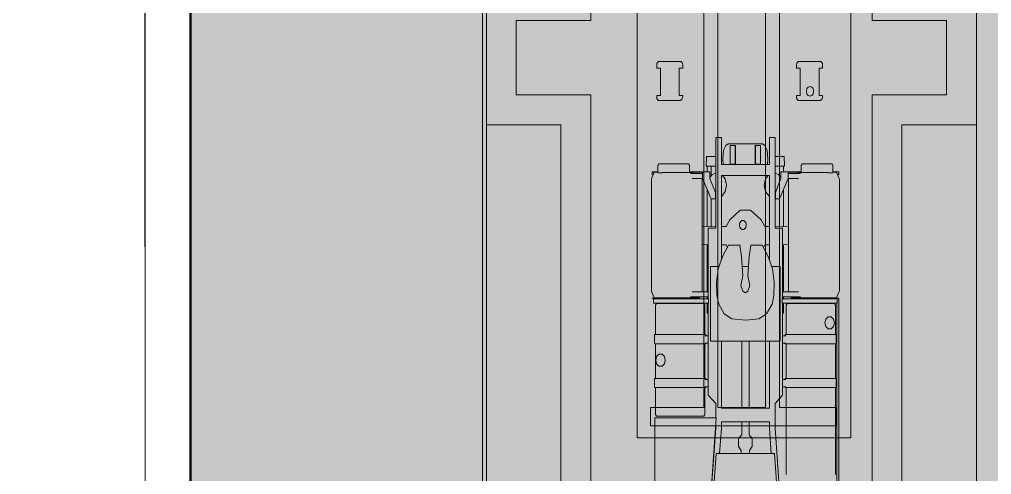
# Model space of a CAD drawing. Header units: millimetres. Extents: x -284281 to 1648660, y -821378 to -151356.
# Drawn here: x 370709 to 377237, y -257215 to -254157 of the extents above; entities that cross this region are included whole.
import ezdxf

# ---------------------------------------------------------------- set-up
doc = ezdxf.new("R2010")
doc.units = ezdxf.units.MM
doc.header["$MEASUREMENT"] = 0
for name, color, linetype in [('Cars', 7, 'Continuous'), ('Divers - Dessin général', 7, 'Continuous'), ('Nouveau_buyer', 7, 'Continuous'), ('Sols_ Dalles', 7, 'Continuous'), ('TopoAlt', 7, 'Continuous')]:
    doc.layers.add(name, color=color, linetype=linetype)

# ---------------------------------------------------------------- blocks, each defined once
blk = doc.blocks.new('Dalle_31_2', base_point=(360548, -295062.6))
at = {"linetype": 'Continuous', "lineweight": 0, "true_color": 0x6f6f6f}
h = blk.add_hatch(color=8, dxfattribs=at)
h.paths.add_polyline_path([(360548, -295062.6), (487920.3, -293826.9), (487920.3, -270902.7), (487462.6, -270902.7), (472885.8, -271040.8), (472885.8, -271062.3, 0.001346), (472885.8, -271073), (472896.7, -273095.2, -0.414214), (470907.5, -275106), (462184.1, -275106, -0.005189), (462131, -275116.1), (454147.5, -275196.2), (438770.5, -275253.2, -0.386553), (436572.6, -273475.4, -0.025189), (436562.2, -273329.3), (436569.5, -267730.3, -0.098562), (436800.2, -266943.7), (436817.2, -266951.5, -0.258849), (438655, -265605.8), (438652.7, -265587.3), (439337.1, -265587.3), (439337.1, -265687.3), (439337.1, -270687.3), (469237.1, -270687.3), (469237.1, -265687.3), (470907.5, -265687.3), (472605.1, -265687.3), (472605.1, -163737.6), (371862.6, -163737.6), (371862.6, -271040.6), (371883, -271040.6), (371883.2, -272000.5), (371882.7, -272000.5, -0.409427), (367883.2, -275935), (360548, -275935)])
h.paths.add_polyline_path([(377135.1, -260640), (373845.1, -260640), (373845.1, -248365), (373845.1, -243090), (373845.1, -242190), (377135.1, -242190)], flags=0)
h.paths.add_polyline_path([(380203, -193810.6), (380203, -171995.6), (431505.8, -171995.6), (464309.6, -171995.6), (464309.6, -262265.6), (464309.6, -262365.6), (438593.7, -262350.6), (437925.6, -262350.6), (436549.6, -262350.6), (436549.6, -189810.6), (412055.1, -189810.6), (412055.1, -201780.6), (412055.1, -204495.6), (415454.1, -204495.6), (415454.1, -208495.6), (415454.1, -218295.6), (405655.1, -218295.6), (405655.1, -222495.6), (415474.6, -222495.6), (415474.6, -260810.6), (380203, -260810.6), (380203, -230015.6)], flags=0)
h.paths.add_polyline_path([(381436.6, -269433.9, -0.090319), (381558.3, -268727.6, -0.201449), (382612.2, -267592.7, -0.104211), (383417.5, -267415.1), (384017.5, -267409.4, -0.104045), (384824.9, -267571.2, -0.238255), (385983.8, -268953.3, -0.055189), (386036.4, -269390.3), (386038.4, -269611.4), (386050.6, -270890.3), (385792.1, -271892.8, -0.267949), (384069.6, -272909.1), (383469.6, -272914.8, -0.193717), (382078.8, -272370.2, -0.070569), (381728.2, -271931.3, -0.131652), (381450.8, -270933.8)], flags=0)
h.paths.add_polyline_path([(392016.5, -273452.1), (392030, -267377.8, -0.380557), (394016.5, -265609.8), (394094.2, -265609.8), (394094.2, -270609.8), (409094.2, -270609.8), (409094.2, -265609.8), (414055.7, -265609.8, -0.414214), (415555.7, -267109.8), (415555.7, -273660.7, -0.345502), (413836.8, -275433.4), (394027.3, -275599, -0.415791), (392016.5, -273599)], flags=0)
h.paths.add_polyline_path([(424209.6, -271504.1, -0.134474), (423930.5, -270484.9), (423930.5, -268984.9, -0.414214), (425930.5, -266984.9), (426530.5, -266984.9, -0.414214), (428530.5, -268984.9), (428530.5, -270484.9, -0.12882), (428273.5, -271465.6, -0.270936), (426530.5, -272484.9), (425930.5, -272484.9, -0.26498)], flags=0)
at = {"color": 9, "linetype": 'Continuous', "lineweight": 5, "flags": 128}
blk.add_lwpolyline([(371862.6, -163737.6), (371862.6, -271040.6), (371883, -271040.6), (371883.2, -272000.5), (371882.7, -272000.5, -0.409427), (367883.2, -275935), (360548, -275935), (360548, -295062.6), (487920.3, -293826.9)], format="xyb", dxfattribs=at)
blk.add_lwpolyline([(377135.1, -260640), (377135.1, -242190), (373845.1, -242190), (373845.1, -243090), (373845.1, -248365), (373845.1, -260640)], close=True, dxfattribs=at)
blk = doc.blocks.new('Dalle_42_2', base_point=(373845.1, -242190))
at = {"layer": 'Sols_ Dalles', "linetype": 'Continuous', "lineweight": 0, "true_color": 0x3b3937}
blk.add_hatch(color=250, dxfattribs=at).paths.add_polyline_path([(373845.1, -242190), (373845.1, -243090), (373845.1, -247965), (373845.1, -248865), (373845.1, -253965), (373845.1, -254865), (373845.1, -259740), (373845.1, -260640), (377135.1, -260640), (377135.1, -259740), (377135.1, -254865), (377135.1, -253965), (377135.1, -248865), (377135.1, -247965), (377135.1, -243090), (377135.1, -242190)])
at = {"layer": 'Sols_ Dalles', "color": 250, "linetype": 'Continuous', "lineweight": 5, "true_color": 0x1f1f1f, "flags": 128}
blk.add_lwpolyline([(373845.1, -242190), (377135.1, -242190), (377135.1, -243090), (377135.1, -247965), (377135.1, -248865), (377135.1, -253965), (377135.1, -254865), (377135.1, -259740), (377135.1, -260640), (373845.1, -260640), (373845.1, -259740), (373845.1, -254865), (373845.1, -253965), (373845.1, -248865), (373845.1, -247965), (373845.1, -243090)], close=True, dxfattribs=at)
blk = doc.blocks.new('Dalle_46_2', base_point=(371875.3, -163719.5))
at = {"linetype": 'Continuous', "lineweight": 0, "true_color": 0x90b349}
blk.add_hatch(color=55, dxfattribs=at).paths.add_polyline_path([(371875.3, -163719.5), (371855.8, -271724.8), (373816.2, -271706.2), (373834.9, -165719.8), (470604.8, -165737.3), (470586.9, -265587.3), (472586.9, -265587.7), (472605.1, -163737.6)])
at = {"color": 7, "linetype": 'Continuous', "lineweight": 5, "flags": 128}
blk.add_lwpolyline([(371875.3, -163719.5), (371855.8, -271724.8), (373816.2, -271706.2), (373834.9, -165719.8), (470604.8, -165737.3), (470586.9, -265587.3), (472586.9, -265587.7), (472605.1, -163737.6)], close=True, dxfattribs=at)
blk = doc.blocks.new('Mur_226_2', base_point=(371555.9, -272027.6))
at = {"layer": 'TopoAlt', "color": 211, "linetype": 'Continuous', "lineweight": 5, "true_color": 0xfe55ff, "flags": 128}
for points in [[(371535.2, -163437.6), (371555.9, -272027.6)], [(371855.8, -271724.8), (371835.3, -163737.6)]]:
    blk.add_lwpolyline(points, dxfattribs=at)
blk = doc.blocks.new('tir daf01_2')
at = {"layer": 'Cars', "color": 7, "linetype": 'Continuous', "lineweight": 13}
for p, q in [((4785.9, 1486.8), (2138.4, 1486.8)), ((2138.4, 53.1), (2138.4, 1486.8)), ((12590.6, 1486.8), (2138.4, 1486.8)), ((1812.8, 1406.3), (2239.4, 1406.3)), ((1812.9, 1392.9), (2239.4, 1392.9)), ((1968.5, 1384.6), (1891.6, 1384.6)), ((2294.2, 1384.6), (1968.5, 1384.6)), ((2218, 1385.9), (2218, 142.5)), ((2341.8, 1385.9), (2218, 1385.9)), ((2239.4, 1406.3), (3075.8, 1406.3)), ((2239.4, 1392.9), (3043.8, 1392.9)), ((2475.6, 1384.6), (2294.2, 1384.6)), ((2341.8, 1007.8), (2341.8, 1385.9)), ((2475.6, 1381.3), (2475.6, 1388)), ((2537.8, 1388), (2475.6, 1388)), ((2475.6, 1367.1), (2475.6, 1381.3)), ((2537.8, 1388), (2537.8, 1381.3)), ((2665, 1384.6), (2537.8, 1384.6)), ((2537.8, 1381.3), (2537.8, 1367.1)), ((2770.1, 1384.6), (2665, 1384.6)), ((2770.1, 1381.3), (2770.1, 1388)), ((2832.3, 1388), (2770.1, 1388)), ((2770.1, 1367.1), (2770.1, 1381.3)), ((2832.3, 1388), (2832.3, 1381.3)), ((3030.4, 1384.6), (2832.3, 1384.6)), ((2832.3, 1381.3), (2832.3, 1367.1)), ((2911.5, 1376.3), (2886.9, 1370.5)), ((2936.2, 1370.5), (2911.5, 1376.3)), ((3039.9, 1377.4), (3030.4, 1384.6)), ((3039.9, 1377.4), (3039.9, 1371.6)), ((3039.9, 1371.6), (3039.9, 1360)), ((3043.8, 1176.5), (3043.8, 1394.7)), ((3071.7, 1394.7), (3043.8, 1394.7)), ((3071.7, 1394.7), (3071.7, 1176.5)), ((3075.8, 1392.9), (3071.7, 1392.9)), ((3075.8, 1399.6), (3075.8, 1406.3)), ((3075.8, 1392.9), (3075.8, 1399.6)), ((3078.3, 1391.4), (3116.3, 1406.4)), ((3078.3, 1391.4), (3078.3, 1086.7)), ((3116.3, 1406.4), (3125.5, 1410)), ((3125.5, 1410), (3126.7, 1410)), ((3126.7, 1410), (3138.5, 1410)), ((3138.5, 1410), (3161.3, 1410)), ((3161.3, 1410), (3201.8, 1410)), ((3201.8, 1410), (3256.9, 1410)), ((3256.1, 1410.5), (3247.8, 1410)), ((3266.2, 1410.5), (3256.1, 1410.5)), ((3256.9, 1410), (3317.9, 1410)), ((3286, 1410.5), (3266.2, 1410.5)), ((3314.7, 1410.5), (3286, 1410.5)), ((3350.9, 1410.5), (3314.7, 1410.5)), ((3317.9, 1410), (3339.6, 1410)), ((3339.6, 1410), (3394.1, 1410)), ((3393.2, 1410.5), (3350.9, 1410.5)), ((3439.6, 1410.5), (3393.2, 1410.5)), ((3394.1, 1410), (3464.5, 1410)), ((3488.1, 1410.5), (3439.6, 1410.5)), ((3464.5, 1410), (3536.1, 1410)), ((3536.6, 1410.5), (3488.1, 1410.5)), ((3536.1, 1410), (3606.5, 1410)), ((3582.9, 1410.5), (3536.6, 1410.5)), ((3625.2, 1410.5), (3582.9, 1410.5)), ((3606.5, 1410), (3661, 1410)), ((3661.4, 1410.5), (3625.2, 1410.5)), ((3661, 1410), (3682.7, 1410)), ((3690.1, 1410.5), (3661.4, 1410.5)), ((3682.7, 1410), (3743.8, 1410)), ((3709.9, 1410.5), (3690.1, 1410.5)), ((3720.1, 1410.5), (3709.9, 1410.5)), ((3728.3, 1410), (3720.1, 1410.5)), ((3743.8, 1410), (3798.9, 1410)), ((3798.9, 1410), (3839.4, 1410)), ((3839.4, 1410), (3862.2, 1410)), ((3862.2, 1410), (3873.9, 1410)), ((3873.9, 1410), (3875.1, 1410)), ((3875.1, 1410), (3884.4, 1406.4)), ((3884.4, 1406.4), (3922.4, 1391.4)), ((3908.2, 1397), (3908.2, 1405.8)), ((3925.2, 1405.8), (3908.2, 1405.8)), ((3922.4, 1365.9), (3922.4, 1391.4)), ((3925.2, 1367), (3925.2, 1405.8)), ((2475.6, 1330.9), (2475.6, 1367.1)), ((2475.6, 1102.3), (2475.6, 1330.9)), ((2537.8, 1367.1), (2537.8, 1330.9)), ((2537.8, 1330.9), (2537.8, 1102.3)), ((2770.1, 1330.9), (2770.1, 1367.1)), ((2770.1, 1102.3), (2770.1, 1330.9)), ((2832.3, 1367.1), (2832.3, 1330.9)), ((2832.3, 1330.9), (2832.3, 1102.3)), ((2886.9, 1370.5), (2871.6, 1355.5)), ((2871.6, 1355.5), (2871.6, 1336.9)), ((2871.6, 1336.9), (2871.6, 1333.9)), ((2886.9, 1318.9), (2871.6, 1333.9)), ((2911.5, 1313.2), (2886.9, 1318.9)), ((2936.2, 1318.9), (2911.5, 1313.2)), ((2951.4, 1355.5), (2936.2, 1370.5)), ((2951.4, 1333.9), (2936.2, 1318.9)), ((2951.4, 1355.5), (2951.4, 1336.9)), ((2951.4, 1336.9), (2951.4, 1333.9)), ((3039.9, 1360), (3039.9, 1327.6)), ((3039.9, 1327.6), (3039.9, 1110.3)), ((3079.8, 1350.7), (3079.8, 1326)), ((3079.8, 1326), (3079.8, 1152.1)), ((3919.6, 1363.9), (3923.8, 1367)), ((3919.6, 1363.9), (3919.6, 1335.8)), ((3920.8, 1326), (3920.8, 1334.7)), ((3920.8, 1152.1), (3920.8, 1326)), ((3958.9, 1367), (3923.8, 1367)), ((3967, 1365.7), (3958.9, 1367)), ((3974.3, 1363.3), (3967, 1365.7)), ((3974.3, 1363.3), (3978.2, 1358.9)), ((3978.2, 1321.3), (3978.2, 1358.9)), ((3978.2, 1260.1), (3978.2, 1321.3)), ((3978.2, 1199), (3978.2, 1260.1)), ((4404.6, 1279.8), (4404.4, 1277.1)), ((4404.4, 1277.1), (4404.4, 1182.4)), ((4405.3, 1282.5), (4404.6, 1279.8)), ((4406.5, 1285), (4405.3, 1282.5)), ((4408.1, 1287.5), (4406.5, 1285)), ((4410.1, 1289.7), (4408.1, 1287.5)), ((4412.4, 1291.7), (4410.1, 1289.7)), ((4415.1, 1293.5), (4412.4, 1291.7)), ((4418.1, 1295), (4415.1, 1293.5)), ((4421.4, 1296.2), (4418.1, 1295)), ((4424.7, 1297.1), (4421.4, 1296.2)), ((4428.3, 1297.6), (4424.7, 1297.1)), ((4431.9, 1297.8), (4428.3, 1297.6)), ((4439, 1297.8), (4431.9, 1297.8)), ((4439, 1274.7), (4439, 1297.8)), ((4620.8, 1274.7), (4439, 1274.7)), ((4643.8, 1297.8), (4620.8, 1297.8)), ((4620.8, 1297.8), (4620.8, 1274.7)), ((4646.8, 1297.6), (4643.8, 1297.8)), ((4649.8, 1297.2), (4646.8, 1297.6)), ((4652.6, 1296.4), (4649.8, 1297.2)), ((4655.3, 1295.4), (4652.6, 1296.4)), ((4657.8, 1294.2), (4655.3, 1295.4)), ((4660.1, 1292.7), (4657.8, 1294.2)), ((4662.1, 1291), (4660.1, 1292.7)), ((4663.8, 1289.1), (4662.1, 1291)), ((4665.1, 1287.1), (4663.8, 1289.1)), ((4666.1, 1284.9), (4665.1, 1287.1)), ((4666.7, 1282.7), (4666.1, 1284.9)), ((4666.9, 1280.5), (4666.7, 1282.7)), ((4666.9, 1204.6), (4666.9, 1280.5)), ((3043.8, 1026.8), (3043.8, 1176.5)), ((3071.7, 1176.5), (3071.7, 1026.8)), ((3978.2, 1161.3), (3978.2, 1199)), ((4404.4, 1182.4), (4404.4, 1139)), ((4435.3, 1218.8), (4434.2, 1212.6)), ((4434.2, 1212.6), (4435.3, 1206.4)), ((4435.3, 1218.8), (4435.1, 1217.5)), ((4438.5, 1224.5), (4435.3, 1218.8)), ((4435.3, 1206.4), (4438.5, 1200.6)), ((4438.5, 1224.5), (4437.8, 1223.3)), ((4443.6, 1229.5), (4438.5, 1224.5)), ((4438.5, 1200.6), (4443.6, 1195.7)), ((4438.5, 1200.6), (4439.6, 1199.6)), ((4443.6, 1229.5), (4442.5, 1228.4)), ((4450.1, 1233.3), (4443.6, 1229.5)), ((4443.6, 1195.7), (4450.1, 1191.9)), ((4443.6, 1195.7), (4444.9, 1194.9)), ((4450.1, 1233.3), (4448.8, 1232.5)), ((4457.8, 1235.7), (4450.1, 1233.3)), ((4450.1, 1191.9), (4457.8, 1189.5)), ((4450.1, 1191.9), (4451.7, 1191.4)), ((4457.8, 1235.7), (4456.2, 1235.2)), ((4466.1, 1236.5), (4457.8, 1235.7)), ((4457.8, 1189.5), (4466.1, 1188.7)), ((4474.3, 1235.7), (4466.1, 1236.5)), ((4466.1, 1188.7), (4474.3, 1189.5)), ((4474.3, 1235.7), (4472.6, 1235.8)), ((4482, 1233.3), (4474.3, 1235.7)), ((4474.3, 1189.5), (4482, 1191.9)), ((4482, 1233.3), (4480.4, 1233.8)), ((4488.5, 1229.5), (4482, 1233.3)), ((4482, 1191.9), (4488.5, 1195.7)), ((4482, 1191.9), (4483.3, 1192.7)), ((4488.5, 1229.5), (4487.2, 1230.3)), ((4493.6, 1224.5), (4488.5, 1229.5)), ((4488.5, 1195.7), (4493.6, 1200.6)), ((4488.5, 1195.7), (4489.6, 1196.7)), ((4493.6, 1224.5), (4492.5, 1225.6)), ((4496.8, 1218.8), (4493.6, 1224.5)), ((4493.6, 1200.6), (4496.8, 1206.4)), ((4493.6, 1200.6), (4494.3, 1201.8)), ((4496.8, 1218.8), (4496.1, 1220)), ((4497.9, 1212.6), (4496.8, 1218.8)), ((4496.8, 1206.4), (4497.9, 1212.6)), ((4666.9, 1140.1), (4666.9, 1204.6)), ((3039.9, 1110.3), (3039.9, 1078)), ((3079.8, 1152.1), (3079.8, 1127.4)), ((3086.1, 1027.9), (3086.1, 1148.1)), ((3119.9, 1135.9), (3119.9, 1027.9)), ((3881.2, 1065.9), (3881.2, 1136)), ((3915, 1148.3), (3915, 1065.9)), ((3923.8, 1153.3), (3920.8, 1155.5)), ((3920.8, 1127.4), (3920.8, 1152.1)), ((3922.4, 1086.7), (3922.4, 1154.3)), ((3958.9, 1153.3), (3923.8, 1153.3)), ((3925.2, 1072.1), (3925.2, 1153.3)), ((3967, 1154.5), (3958.9, 1153.3)), ((3974.3, 1157), (3967, 1154.5)), ((3978.2, 1161.3), (3974.3, 1157)), ((4404.4, 1139), (4404.6, 1136.9)), ((4404.6, 1136.9), (4405.1, 1134.8)), ((4405.1, 1134.8), (4406.1, 1132.8)), ((4406.1, 1132.8), (4407.3, 1130.9)), ((4407.3, 1130.9), (4408.9, 1129.2)), ((4408.9, 1129.2), (4410.7, 1127.6)), ((4410.7, 1127.6), (4412.8, 1126.2)), ((4412.8, 1126.2), (4415.2, 1125)), ((4415.2, 1125), (4417.7, 1124.1)), ((4417.7, 1124.1), (4420.4, 1123.4)), ((4420.4, 1123.4), (4423.1, 1123)), ((4423.1, 1123), (4426, 1122.8)), ((4426, 1122.8), (4439, 1122.8)), ((4439, 1122.8), (4439, 1147.6)), ((4439, 1147.6), (4620.8, 1147.6)), ((4620.8, 1147.6), (4620.8, 1147.6)), ((4620.8, 1147.6), (4620.8, 1122.8)), ((4620.8, 1122.8), (4643.8, 1122.8)), ((4643.8, 1122.8), (4646.8, 1123)), ((4646.8, 1123), (4649.8, 1123.4)), ((4649.8, 1123.4), (4652.6, 1124.1)), ((4652.6, 1124.1), (4655.3, 1125.1)), ((4655.3, 1125.1), (4657.8, 1126.4)), ((4657.8, 1126.4), (4660.1, 1127.9)), ((4660.1, 1127.9), (4662.1, 1129.6)), ((4662.1, 1129.6), (4663.8, 1131.5)), ((4663.8, 1131.5), (4665.1, 1133.5)), ((4665.1, 1133.5), (4666.1, 1135.6)), ((4666.1, 1135.6), (4666.7, 1137.9)), ((4666.7, 1137.9), (4666.9, 1140.1)), ((1891.6, 1053.4), (1968.5, 1053.4)), ((1968.5, 1053.4), (2294.2, 1053.4)), ((2294.2, 1053.4), (2475.6, 1053.4)), ((2475.6, 1066), (2475.6, 1102.3)), ((2475.6, 1051.8), (2475.6, 1066)), ((2475.6, 1045.1), (2475.6, 1051.8)), ((2481, 1045.1), (2475.6, 1045.1)), ((2481, 1027.9), (2481, 1051.6)), ((2530.5, 1051.6), (2530.5, 1027.9)), ((2537.8, 1045.1), (2530.5, 1045.1)), ((2537.8, 1102.3), (2537.8, 1066)), ((2537.8, 1066), (2537.8, 1051.8)), ((2665, 1053.4), (2537.8, 1053.4)), ((2537.8, 1051.8), (2537.8, 1045.1)), ((2770.1, 1053.4), (2665, 1053.4)), ((2770.1, 1066), (2770.1, 1102.3)), ((2770.1, 1051.8), (2770.1, 1066)), ((2770.1, 1045.1), (2770.1, 1051.8)), ((2774.6, 1045.1), (2770.1, 1045.1)), ((2774.6, 1027.9), (2774.6, 1051.6)), ((2824.1, 1051.6), (2824.1, 1027.9)), ((2832.3, 1045.1), (2824.1, 1045.1)), ((2832.3, 1102.3), (2832.3, 1066)), ((2832.3, 1066), (2832.3, 1051.8)), ((3030.4, 1053.4), (2832.3, 1053.4)), ((2832.3, 1051.8), (2832.3, 1045.1)), ((3039.9, 1060.6), (3030.4, 1053.4)), ((3039.9, 1078), (3039.9, 1066.4)), ((3039.9, 1066.4), (3039.9, 1060.6)), ((3086.1, 1083.6), (3078.3, 1086.7)), ((3125.5, 1068.1), (3119.9, 1070.2)), ((3126.7, 1068.1), (3125.5, 1068.1)), ((3138.5, 1068.1), (3126.7, 1068.1)), ((3161.3, 1068.1), (3138.5, 1068.1)), ((3201.8, 1068.1), (3161.3, 1068.1)), ((3256.9, 1068.1), (3201.8, 1068.1)), ((3317.9, 1068.1), (3256.9, 1068.1)), ((3339.6, 1068.1), (3317.9, 1068.1)), ((3394.1, 1068.1), (3339.6, 1068.1)), ((3464.5, 1068.1), (3394.1, 1068.1)), ((3436, 1068.1), (3435.6, 1027.9)), ((3536.1, 1068.1), (3464.5, 1068.1)), ((3606.5, 1068.1), (3536.1, 1068.1)), ((3556.6, 1068.1), (3557.6, 978.2)), ((3661, 1068.1), (3606.5, 1068.1)), ((3682.7, 1068.1), (3661, 1068.1)), ((3743.8, 1068.1), (3682.7, 1068.1)), ((3798.9, 1068.1), (3743.8, 1068.1)), ((3785.8, 1027), (3879.9, 1065.9)), ((3839.4, 1068.1), (3798.9, 1068.1)), ((3862.2, 1068.1), (3839.4, 1068.1)), ((3873.9, 1068.1), (3862.2, 1068.1)), ((3875.1, 1068.1), (3873.9, 1068.1)), ((3881.2, 1070.4), (3875.1, 1068.1)), ((3879.9, 1065.9), (3880.1, 1065.9)), ((3880.1, 1065.9), (3911, 1065.9)), ((3911, 1065.9), (3924.4, 1065.9)), ((3922.4, 1086.7), (3915, 1083.7)), ((3915, 1072.1), (3925.2, 1072.1)), ((3924.4, 1065.9), (3924.4, 1017.1)), ((1700.8, 1013.7), (2202.8, 978.2)), ((1701.6, 998.8), (2032.1, 975)), ((2341.8, 1007.8), (6313.5, 1007.8)), ((2425.1, 1027.9), (2369.9, 978.2)), ((3006.1, 1027.9), (2425.1, 1027.9)), ((2788.3, 778.8), (2788.3, 1012)), ((2788.3, 1012), (2852.8, 1012)), ((2852.8, 1012), (2865.1, 1012)), ((2865.1, 1012), (2942.7, 1012)), ((2942.7, 1012), (2955, 1012)), ((2955, 1012), (2942.7, 1012)), ((2955, 1012), (2987.6, 1012)), ((2975, 1028.9), (2975, 1035.8)), ((2975, 1035.8), (3043.8, 1035.8)), ((2975, 1027.9), (2975, 1028.9)), ((2987.6, 1012), (2999.9, 1012)), ((2999.9, 1012), (3038.7, 1012)), ((3043.8, 1027.9), (3006.1, 1027.9)), ((3038.7, 1012), (3077.5, 1012)), ((3071.7, 1026.8), (3043.8, 1026.8)), ((3071.7, 1035.8), (3086.1, 1035.8)), ((3547.1, 1027.9), (3071.7, 1027.9)), ((3077.5, 1012), (3089.8, 1012)), ((3089.8, 1012), (3122.4, 1012)), ((3119.9, 1035.8), (3435.6, 1035.8)), ((3122.4, 1012), (3134.7, 1012)), ((3134.7, 1012), (3212.3, 1012)), ((3212.3, 1012), (3224.6, 1012)), ((3224.6, 1012), (3289, 1012)), ((3289, 1012), (3289, 955.9)), ((3547.1, 978.2), (3547.1, 1027.9)), ((3557, 1035.8), (3807.1, 1035.8)), ((3743.6, 1008.3), (3557.3, 1008.3)), ((3743.6, 1008.7), (3757.6, 1014.8)), ((3743.6, 980.3), (3743.6, 1008.7)), ((3757.6, 980.3), (3743.6, 980.3)), ((3754.7, 980.3), (3753.9, 978.2)), ((3757.6, 1014.8), (3785.8, 1027)), ((3785.8, 980.3), (3757.6, 980.3)), ((3880.1, 1017.1), (3785.8, 980.3)), ((3911, 1017.1), (3880.1, 1017.1)), ((3908.4, 1001.1), (3887, 1017.1)), ((3963.5, 1008.3), (3898.7, 1008.3)), ((3916.5, 978.2), (3908.4, 1001.1)), ((3924.4, 1017.1), (3911, 1017.1)), ((3924.4, 1035.8), (3963.5, 1035.8)), ((4028.3, 1039.6), (3963.5, 1042.2)), ((3963.5, 1042.2), (3963.5, 1011.1)), ((3963.5, 1011.1), (3963.5, 978.2)), ((4028.3, 1039.6), (4028.3, 1011.1)), ((4028.3, 1011.1), (4028.3, 978.2)), ((2032.1, 975), (2032.1, 778.8)), ((2202.8, 939.8), (2032.1, 951.8)), ((2202.8, 978.2), (2369.9, 978.2)), ((2246.6, 939.8), (2202.8, 939.8)), ((2246.6, 778.8), (2246.6, 939.8)), ((2336.7, 939.8), (2336.7, 778.8)), ((2788.3, 939.8), (2336.7, 939.8)), ((2341.8, 595), (2341.8, 914.8)), ((6313.5, 914.8), (2341.8, 914.8)), ((2938.3, 870.1), (2971.2, 921.6)), ((2971.2, 921.6), (3035.2, 958.1)), ((3035.2, 958.1), (3094.6, 970.8)), ((3094.6, 970.8), (3183.9, 973.1)), ((3183.9, 973.1), (3274.4, 961.2)), ((3274.4, 961.2), (3357.3, 931.4)), ((3725.8, 939.8), (3333.9, 939.8)), ((3357.3, 931.4), (3432.3, 891.8)), ((3434.5, 939.8), (3434.1, 908.9)), ((3547.1, 978.2), (3725.8, 978.2)), ((3558.1, 939.8), (3558.5, 908.9)), ((3725.8, 978.2), (4156.8, 978.2)), ((3901.6, 939.8), (3725.8, 939.8)), ((3761.4, 939.8), (3762.1, 937.7)), ((3762.1, 937.7), (3793, 914.4)), ((3793, 914.4), (3835.2, 905.9)), ((3835.2, 905.9), (3877.5, 914.4)), ((3877.5, 914.4), (3901.6, 932.6)), ((3901.6, 778.8), (3901.6, 939.8)), ((3973.7, 939.8), (3973.7, 778.8)), ((4156.8, 939.8), (3973.7, 939.8)), ((4012.5, 929.4), (3973.7, 927.3)), ((4070.1, 926.2), (4012.5, 929.4)), ((4103.2, 910.1), (4070.1, 926.2)), ((4156.8, 978.2), (4156.8, 939.8)), ((2928.4, 778.8), (2938.3, 870.1)), ((3434.1, 908.9), (3417.8, 899.5)), ((3432.3, 816.4), (3432.3, 891.8)), ((3558.5, 908.9), (3602, 883.9)), ((3602, 883.9), (3667.3, 814)), ((3973.7, 881.4), (3977.1, 881.4)), ((3977.1, 881.4), (4012.5, 881.4)), ((3977.1, 847.1), (3977.1, 881.4)), ((4012.5, 881.4), (4064.6, 881.4)), ((4064.6, 881.4), (4102.2, 881.4)), ((4102.2, 847.1), (4102.2, 881.4)), ((4113.3, 894.1), (4103.2, 910.1)), ((4113.3, 778.8), (4113.3, 894.1)), ((2032.1, 806.1), (2054, 806.1)), ((2054, 806.1), (2079.7, 824.1)), ((2079.7, 824.1), (2135, 824.1)), ((2135, 824.1), (2159.3, 803.3)), ((2159.3, 803.3), (2246.6, 803.3)), ((2336.7, 803.3), (2788.3, 803.3)), ((3124, 795.5), (3112.8, 778.8)), ((3124, 795.5), (3161.3, 809)), ((3225.8, 794.9), (3161.3, 809)), ((3357.3, 804), (3225.8, 794.9)), ((3289, 799.3), (3289, 778.8)), ((3432.3, 816.4), (3357.3, 804)), ((3560.4, 783.7), (3553, 781.4)), ((3568.3, 784.5), (3560.4, 783.7)), ((3576.3, 783.7), (3568.3, 784.5)), ((3583.7, 781.4), (3576.3, 783.7)), ((3667.3, 814), (3667.3, 778.8)), ((3973.7, 844.5), (3977.1, 844.5)), ((4102.2, 847.1), (3977.1, 847.1)), ((4012.5, 847.1), (3977.1, 847.1)), ((3977.1, 847.1), (4064.6, 847.1)), ((3977.1, 844.5), (4102.2, 844.5)), ((4102.2, 844.5), (4102.2, 847.1)), ((2032.1, 778.8), (2032.1, 582.6)), ((2054, 751.6), (2032.1, 751.6)), ((2079.7, 733.5), (2054, 751.6)), ((2135, 733.5), (2079.7, 733.5)), ((2159.3, 754.4), (2135, 733.5)), ((2246.6, 754.4), (2159.3, 754.4)), ((2246.6, 617.9), (2246.6, 778.8)), ((2336.7, 778.8), (2336.7, 617.9)), ((2788.3, 754.4), (2336.7, 754.4)), ((2788.3, 545.6), (2788.3, 778.8)), ((2938.3, 687.6), (2928.4, 778.8)), ((3112.8, 778.8), (3124, 762.1)), ((3161.3, 748.7), (3124, 762.1)), ((3161.3, 748.7), (3225.8, 762.7)), ((3225.8, 762.7), (3357.3, 753.6)), ((3289, 778.8), (3289, 758.4)), ((3357.3, 753.6), (3432.3, 741.2)), ((3432.3, 665.9), (3432.3, 741.2)), ((3538.7, 767.4), (3537.6, 761.4)), ((3537.6, 761.4), (3538.7, 755.5)), ((3541.8, 773), (3538.7, 767.4)), ((3538.7, 755.5), (3541.8, 749.9)), ((3546.6, 777.7), (3541.8, 773)), ((3541.8, 749.9), (3546.6, 745.1)), ((3553, 781.4), (3546.6, 777.7)), ((3546.6, 745.1), (3553, 741.5)), ((3553, 741.5), (3560.4, 739.2)), ((3560.4, 739.2), (3568.3, 738.4)), ((3568.3, 738.4), (3576.3, 739.2)), ((3576.3, 739.2), (3583.7, 741.5)), ((3590, 777.7), (3583.7, 781.4)), ((3583.7, 741.5), (3590, 745.1)), ((3594.9, 773), (3590, 777.7)), ((3590, 745.1), (3594.9, 749.9)), ((3598, 767.4), (3594.9, 773)), ((3594.9, 749.9), (3598, 755.5)), ((3599, 761.4), (3598, 767.4)), ((3598, 755.5), (3599, 761.4)), ((3667.3, 743.7), (3602, 673.8)), ((3667.3, 778.8), (3667.3, 743.7)), ((3901.6, 617.9), (3901.6, 778.8)), ((3973.7, 778.8), (3973.7, 617.9)), ((4113.3, 663.6), (4113.3, 778.8)), ((2971.2, 636.1), (2938.3, 687.6)), ((3432.3, 665.9), (3357.3, 626.3)), ((3417.8, 658.2), (3434.1, 648.8)), ((3602, 673.8), (3558.5, 648.8)), ((3977.1, 713.2), (3973.7, 713.2)), ((3977.1, 676.2), (3973.7, 676.2)), ((4102.2, 713.2), (3977.1, 713.2)), ((3977.1, 710.6), (4102.2, 710.6)), ((3977.1, 710.6), (4012.5, 710.6)), ((4064.6, 710.6), (3977.1, 710.6)), ((3977.1, 676.2), (3977.1, 710.6)), ((4012.5, 676.2), (3977.1, 676.2)), ((4064.6, 676.2), (4012.5, 676.2)), ((4102.2, 676.2), (4064.6, 676.2)), ((4102.2, 713.2), (4102.2, 710.6)), ((4102.2, 710.6), (4102.2, 676.2)), ((4103.2, 647.5), (4113.3, 663.6)), ((2032.1, 605.8), (2202.8, 617.9)), ((2202.8, 617.9), (2246.6, 617.9)), ((2336.7, 617.9), (2788.3, 617.9)), ((2341.8, 595), (6313.5, 595)), ((3035.2, 599.5), (2971.2, 636.1)), ((3094.6, 586.8), (3035.2, 599.5)), ((3274.4, 596.5), (3183.9, 584.6)), ((3357.3, 626.3), (3274.4, 596.5)), ((3289, 601.7), (3289, 545.6)), ((3725.8, 617.9), (3333.9, 617.9)), ((3434.1, 648.8), (3434.5, 617.9)), ((3558.5, 648.8), (3558.1, 617.9)), ((3901.6, 617.9), (3725.8, 617.9)), ((3762.1, 620), (3761.4, 617.9)), ((3793, 643.2), (3762.1, 620)), ((3835.2, 651.7), (3793, 643.2)), ((3877.5, 643.2), (3835.2, 651.7)), ((3901.6, 625.1), (3877.5, 643.2)), ((3973.7, 630.4), (4012.5, 628.2)), ((3973.7, 617.9), (4156.8, 617.9)), ((4012.5, 628.2), (4070.1, 631.4)), ((4070.1, 631.4), (4103.2, 647.5)), ((4156.8, 617.9), (4156.8, 579.5)), ((2202.8, 579.5), (1700.8, 544)), ((2032.1, 582.6), (1701.6, 558.8)), ((2273.2, 583.8), (1848.1, 553.7)), ((2212.2, 579.5), (2202.8, 579.5)), ((2273.2, 364.9), (2273.2, 583.8)), ((2369.9, 579.5), (2273.2, 579.5)), ((2369.9, 579.5), (2425.1, 529.7)), ((2425.1, 529.7), (3006.1, 529.7)), ((2481, 506), (2481, 529.7)), ((2530.5, 529.7), (2530.5, 506)), ((2774.6, 506), (2774.6, 529.7)), ((2852.8, 545.6), (2788.3, 545.6)), ((2824.1, 529.7), (2824.1, 506)), ((2865.1, 545.6), (2852.8, 545.6)), ((2942.7, 545.6), (2865.1, 545.6)), ((2955, 545.6), (2942.7, 545.6)), ((2955, 545.6), (2942.7, 545.6)), ((2987.6, 545.6), (2955, 545.6)), ((2975, 528.7), (2975, 529.7)), ((2975, 521.9), (2975, 528.7)), ((2999.9, 545.6), (2987.6, 545.6)), ((3038.7, 545.6), (2999.9, 545.6)), ((3006.1, 529.7), (3043.8, 529.7)), ((3077.5, 545.6), (3038.7, 545.6)), ((3043.8, 381.2), (3043.8, 530.9)), ((3043.8, 530.9), (3071.7, 530.9)), ((3071.7, 530.9), (3071.7, 381.2)), ((3071.7, 529.7), (3547.1, 529.7)), ((3089.8, 545.6), (3077.5, 545.6)), ((3086.1, 409.6), (3086.1, 529.7)), ((3122.4, 545.6), (3089.8, 545.6)), ((3183.9, 584.6), (3094.6, 586.8)), ((3119.9, 529.7), (3119.9, 421.8)), ((3134.7, 545.6), (3122.4, 545.6)), ((3212.3, 545.6), (3134.7, 545.6)), ((3224.6, 545.6), (3212.3, 545.6)), ((3224.6, 545.6), (3212.3, 545.6)), ((3289, 545.6), (3224.6, 545.6)), ((3435.6, 529.7), (3436, 489.6)), ((3547.1, 529.7), (3547.1, 579.5)), ((3725.8, 579.5), (3547.1, 579.5)), ((3557.6, 579.5), (3556.6, 489.6)), ((3557.3, 549.3), (3743.6, 549.3)), ((4156.8, 579.5), (3725.8, 579.5)), ((3743.6, 549), (3743.6, 577.3)), ((3743.6, 577.3), (3757.6, 577.3)), ((3743.6, 549), (3757.6, 542.9)), ((3753.9, 579.5), (3754.7, 577.3)), ((3757.6, 577.3), (3785.8, 577.3)), ((3757.6, 542.9), (3785.8, 530.7)), ((3785.8, 577.3), (3880.1, 540.5)), ((3785.8, 530.7), (3879.9, 491.7)), ((3880.1, 540.5), (3911, 540.5)), ((3887, 540.5), (3908.4, 556.6)), ((3898.7, 549.3), (3963.5, 549.3)), ((3908.4, 556.6), (3916.5, 579.5)), ((3911, 540.5), (3924.4, 540.5)), ((3924.4, 540.5), (3924.4, 491.7)), ((3963.5, 579.5), (3963.5, 546.5)), ((3963.5, 546.5), (3963.5, 515.4)), ((4028.3, 579.5), (4028.3, 546.5)), ((4028.3, 546.5), (4028.3, 518)), ((2284.7, 499.5), (2294.2, 506.7)), ((2284.7, 493.7), (2284.7, 499.5)), ((2284.7, 493.7), (2284.7, 499.5)), ((2284.7, 482.1), (2284.7, 493.7)), ((2284.7, 482.1), (2284.7, 493.7)), ((2284.7, 449.7), (2284.7, 482.1)), ((2294.2, 506.7), (2475.5, 506.7)), ((2341.8, 142.5), (2341.8, 500.3)), ((6313.5, 500.3), (2341.8, 500.3)), ((2475.5, 505.8), (2475.5, 512.5)), ((2475.5, 512.5), (2481, 512.5)), ((2475.5, 491.6), (2475.5, 505.8)), ((2475.5, 455.4), (2475.5, 491.6)), ((2530.5, 512.5), (2537.7, 512.5)), ((2537.7, 512.5), (2537.7, 505.8)), ((2537.7, 506.7), (2667.1, 506.7)), ((2537.7, 505.8), (2537.7, 491.6)), ((2537.7, 491.6), (2537.7, 455.4)), ((2667.1, 506.7), (2770.1, 506.7)), ((2770.1, 505.8), (2770.1, 512.5)), ((2770.1, 512.5), (2774.6, 512.5)), ((2770.1, 491.6), (2770.1, 505.8)), ((2770.1, 455.4), (2770.1, 491.6)), ((2824.1, 512.5), (2832.3, 512.5)), ((2832.3, 512.5), (2832.3, 505.8)), ((3030.4, 506.7), (2832.3, 506.7)), ((2832.3, 505.8), (2832.3, 491.6)), ((2832.3, 491.6), (2832.3, 455.4)), ((3043.8, 521.9), (2975, 521.9)), ((3039.9, 499.5), (3030.4, 506.7)), ((3039.9, 499.5), (3039.9, 493.7)), ((3039.9, 493.7), (3039.9, 482.1)), ((3039.9, 482.1), (3039.9, 449.7)), ((3086.1, 521.9), (3071.7, 521.9)), ((3078.3, 471), (3086.1, 474.1)), ((3078.3, 471), (3078.3, 166.3)), ((3435.6, 521.9), (3119.9, 521.9)), ((3119.9, 487.4), (3125.5, 489.6)), ((3125.5, 489.6), (3126.7, 489.6)), ((3126.7, 489.6), (3138.5, 489.6)), ((3138.5, 489.6), (3161.3, 489.6)), ((3161.3, 489.6), (3201.8, 489.6)), ((3201.8, 489.6), (3256.9, 489.6)), ((3256.9, 489.6), (3317.9, 489.6)), ((3317.9, 489.6), (3339.6, 489.6)), ((3339.6, 489.6), (3394.1, 489.6)), ((3394.1, 489.6), (3464.5, 489.6)), ((3464.5, 489.6), (3536.1, 489.6)), ((3536.1, 489.6), (3606.5, 489.6)), ((3807.1, 521.9), (3557, 521.9)), ((3606.5, 489.6), (3661, 489.6)), ((3661, 489.6), (3682.7, 489.6)), ((3682.7, 489.6), (3743.8, 489.6)), ((3743.8, 489.6), (3798.9, 489.6)), ((3798.9, 489.6), (3839.4, 489.6)), ((3839.4, 489.6), (3862.2, 489.6)), ((3862.2, 489.6), (3873.9, 489.6)), ((3873.9, 489.6), (3875.1, 489.6)), ((3875.1, 489.6), (3881.2, 487.2)), ((3880.1, 491.7), (3879.9, 491.7)), ((3911, 491.7), (3880.1, 491.7)), ((3881.2, 421.6), (3881.2, 491.7)), ((3924.4, 491.7), (3911, 491.7)), ((3915, 491.7), (3915, 409.4)), ((3925.2, 485.5), (3915, 485.5)), ((3915, 473.9), (3922.4, 471)), ((3922.4, 403.3), (3922.4, 471)), ((3963.5, 521.9), (3924.4, 521.9)), ((3925.2, 404.4), (3925.2, 485.5)), ((3963.5, 515.4), (4028.3, 518)), ((2138.4, 416.3), (2138.4, 53.1)), ((2284.7, 232.4), (2284.7, 449.7)), ((2475.5, 226.8), (2475.5, 455.4)), ((2537.7, 455.4), (2537.7, 226.8)), ((2770.1, 226.8), (2770.1, 455.4)), ((2832.3, 455.4), (2832.3, 226.8)), ((3039.9, 449.7), (3039.9, 232.4)), ((3079.8, 430.3), (3079.8, 405.6)), ((3079.8, 430.3), (3079.8, 405.6)), ((3079.8, 405.6), (3079.8, 231.7)), ((3920.8, 405.6), (3920.8, 430.3)), ((3920.8, 231.7), (3920.8, 405.6)), ((3920.8, 402.2), (3923.8, 404.4)), ((3923.8, 404.4), (3958.9, 404.4)), ((3958.9, 404.4), (3967, 403.1)), ((3967, 403.1), (3974.3, 400.7)), ((3974.3, 400.7), (3978.2, 396.3)), ((3978.2, 358.7), (3978.2, 396.3)), ((2273.2, 170.7), (2273.2, 364.9)), ((3043.8, 162.9), (3043.8, 381.2)), ((3071.7, 381.2), (3071.7, 162.9)), ((3978.2, 297.5), (3978.2, 358.7)), ((4404.6, 340.3), (4404.4, 337.6)), ((4404.4, 337.6), (4404.4, 199.5)), ((4405.3, 342.9), (4404.6, 340.3)), ((4406.5, 345.5), (4405.3, 342.9)), ((4408.1, 347.9), (4406.5, 345.5)), ((4410.1, 350.1), (4408.1, 347.9)), ((4412.4, 352.2), (4410.1, 350.1)), ((4415.1, 353.9), (4412.4, 352.2)), ((4418.1, 355.4), (4415.1, 353.9)), ((4421.4, 356.6), (4418.1, 355.4)), ((4424.7, 357.5), (4421.4, 356.6)), ((4428.3, 358), (4424.7, 357.5)), ((4431.9, 358.2), (4428.3, 358)), ((4439, 358.2), (4428.3, 358)), ((4439, 358.2), (4431.9, 358.2)), ((4439, 335.2), (4439, 358.2)), ((4620.8, 335.2), (4439, 335.2)), ((4646.8, 358.1), (4620.8, 358.2)), ((4620.8, 358.2), (4620.8, 335.2)), ((4643.8, 358.2), (4620.8, 358.2)), ((4646.8, 358.1), (4643.8, 358.2)), ((4649.8, 357.6), (4646.8, 358.1)), ((4652.6, 356.9), (4649.8, 357.6)), ((4655.3, 355.9), (4652.6, 356.9)), ((4657.8, 354.6), (4655.3, 355.9)), ((4660.1, 353.1), (4657.8, 354.6)), ((4662.1, 351.4), (4660.1, 353.1)), ((4663.8, 349.6), (4662.1, 351.4)), ((4665.1, 347.5), (4663.8, 349.6)), ((4666.1, 345.4), (4665.1, 347.5)), ((4666.7, 343.2), (4666.1, 345.4)), ((4666.9, 340.9), (4666.7, 343.2)), ((4666.9, 200.6), (4666.9, 340.9)), ((3978.2, 236.4), (3978.2, 297.5)), ((2284.7, 200.1), (2284.7, 232.4)), ((2284.7, 188.5), (2284.7, 200.1)), ((2475.5, 190.5), (2475.5, 226.8)), ((2537.7, 226.8), (2537.7, 190.5)), ((2619.8, 219.7), (2635.1, 234.7)), ((2619.8, 216.7), (2619.8, 219.7)), ((2619.8, 198.1), (2619.8, 216.7)), ((2619.8, 198.1), (2635.1, 183.1)), ((2635.1, 234.7), (2659.7, 240.5)), ((2659.7, 240.5), (2684.4, 234.7)), ((2684.4, 234.7), (2699.6, 219.7)), ((2684.4, 183.1), (2699.6, 198.1)), ((2699.6, 216.7), (2699.6, 219.7)), ((2699.6, 198.1), (2699.6, 216.7)), ((2770.1, 190.5), (2770.1, 226.8)), ((2832.3, 226.8), (2832.3, 190.5)), ((3039.9, 232.4), (3039.9, 200.1)), ((3039.9, 200.1), (3039.9, 188.5)), ((3079.8, 231.7), (3079.8, 207)), ((3919.6, 221.9), (3919.6, 193.8)), ((3920.8, 222.9), (3920.8, 231.7)), ((3978.2, 198.8), (3974.3, 194.4)), ((3978.2, 198.8), (3978.2, 236.4)), ((4404.4, 199.5), (4404.6, 197.3)), ((4404.6, 197.3), (4405.1, 195.3)), ((4439, 208), (4620.8, 208)), ((4439, 183.3), (4439, 208)), ((4620.8, 208), (4620.8, 183.3)), ((4665.1, 194), (4666.1, 196.1)), ((4666.1, 196.1), (4666.7, 198.3)), ((4666.7, 198.3), (4666.9, 200.6)), ((1848.1, 170.7), (2273.2, 170.7)), ((2218, 142.5), (2341.8, 142.5)), ((2284.7, 182.6), (2284.7, 188.5)), ((2284.7, 182.6), (2294.2, 175.5)), ((2294.2, 175.5), (2475.5, 175.5)), ((2475.5, 176.4), (2475.5, 190.5)), ((2475.5, 169.6), (2475.5, 176.4)), ((2475.5, 169.6), (2537.7, 169.6)), ((2537.7, 190.5), (2537.7, 176.4)), ((2537.7, 176.4), (2537.7, 169.6)), ((2537.7, 175.5), (2667.1, 175.5)), ((2635.1, 183.1), (2659.7, 177.4)), ((2659.7, 177.4), (2684.4, 183.1)), ((2667.1, 175.5), (2770.1, 175.5)), ((2770.1, 176.4), (2770.1, 190.5)), ((2770.1, 169.6), (2770.1, 176.4)), ((2770.1, 169.6), (2832.3, 169.6)), ((2832.3, 190.5), (2832.3, 176.4)), ((2832.3, 176.4), (2832.3, 169.6)), ((2832.3, 175.5), (3030.4, 175.5)), ((3030.4, 175.5), (3039.9, 182.6)), ((3039.9, 188.5), (3039.9, 182.6)), ((3043.8, 162.9), (3071.7, 162.9)), ((3075.8, 158.1), (3075.8, 164.8)), ((3075.8, 151.3), (3075.8, 158.1)), ((3116.3, 151.3), (3078.3, 166.3)), ((3125.5, 147.7), (3116.3, 151.3)), ((3126.7, 147.7), (3125.5, 147.7)), ((3138.5, 147.7), (3126.7, 147.7)), ((3161.3, 147.7), (3138.5, 147.7)), ((3201.8, 147.7), (3161.3, 147.7)), ((3256.9, 147.7), (3201.8, 147.7)), ((3317.9, 147.7), (3256.9, 147.7)), ((3339.6, 147.7), (3317.9, 147.7)), ((3394.1, 147.7), (3339.6, 147.7)), ((3464.5, 147.7), (3394.1, 147.7)), ((3536.1, 147.7), (3464.5, 147.7)), ((3606.5, 147.7), (3536.1, 147.7)), ((3661, 147.7), (3606.5, 147.7)), ((3682.7, 147.7), (3661, 147.7)), ((3743.8, 147.7), (3682.7, 147.7)), ((3798.9, 147.7), (3743.8, 147.7)), ((3839.4, 147.7), (3798.9, 147.7)), ((3862.2, 147.7), (3839.4, 147.7)), ((3873.9, 147.7), (3862.2, 147.7)), ((3875.1, 147.7), (3873.9, 147.7)), ((3884.4, 151.3), (3875.1, 147.7)), ((3922.4, 166.3), (3884.4, 151.3)), ((3908.2, 151.9), (3908.2, 160.7)), ((3908.2, 151.9), (3925.2, 151.9)), ((3923.8, 190.7), (3919.6, 193.8)), ((3922.4, 166.3), (3922.4, 191.7)), ((3923.8, 190.7), (3958.9, 190.7)), ((3925.2, 151.9), (3925.2, 190.7)), ((3958.9, 190.7), (3967, 191.9)), ((3967, 191.9), (3974.3, 194.4)), ((4405.1, 195.3), (4406.1, 193.3)), ((4406.1, 193.3), (4407.3, 191.4)), ((4407.3, 191.4), (4408.9, 189.6)), ((4408.9, 189.6), (4410.7, 188)), ((4410.7, 188), (4412.8, 186.6)), ((4412.8, 186.6), (4415.2, 185.4)), ((4415.2, 185.4), (4417.7, 184.5)), ((4417.7, 184.5), (4420.4, 183.8)), ((4420.4, 183.8), (4423.1, 183.4)), ((4423.1, 183.4), (4439, 183.3)), ((4423.1, 183.4), (4426, 183.3)), ((4426, 183.3), (4439, 183.3)), ((4620.8, 183.3), (4646.8, 183.4)), ((4620.8, 183.3), (4643.8, 183.3)), ((4643.8, 183.3), (4646.8, 183.4)), ((4646.8, 183.4), (4649.8, 183.9)), ((4649.8, 183.9), (4652.6, 184.6)), ((4652.6, 184.6), (4655.3, 185.6)), ((4655.3, 185.6), (4657.8, 186.8)), ((4657.8, 186.8), (4660.1, 188.3)), ((4660.1, 188.3), (4662.1, 190)), ((4662.1, 190), (4663.8, 191.9)), ((4663.8, 191.9), (4665.1, 194)), ((2138.4, 53.1), (12590.6, 53.1))]:
    blk.add_line(p, q, dxfattribs=at)
at = {"layer": 'Cars', "color": 7, "linetype": 'Continuous', "lineweight": 5}
for p, q in [((2138.4, 1486.8), (2138.4, 416.3)), ((4785.9, 1486.8), (2138.4, 1486.8)), ((12590.6, 1486.8), (4785.9, 1486.8)), ((2138.4, 416.3), (2138.4, 53.1)), ((2138.4, 53.1), (9943.1, 53.1))]:
    blk.add_line(p, q, dxfattribs=at)

msp = doc.modelspace()

# ---------------------------------------------------------------- linework, layer by layer
at = {"layer": 'Divers - Dessin général', "color": 14, "linetype": 'Continuous', "lineweight": 5, "true_color": 0x990000}
msp.add_lwpolyline([(472905.19537, -163437.63526), (472885.81291, -271067.6377), (371555.90712, -272027.63374), (371538.53709, -197317.63509), (371535.19488, -163437.63526)], close=True, dxfattribs=at)
at = {"layer": 'Nouveau_buyer', "color": 7, "linetype": 'Continuous', "lineweight": 5}
for points in [[(376635.10267, -243089.97435), (376635.10267, -247964.9528), (377135.10267, -247964.9528), (377135.10267, -248864.9528), (376635.10267, -248864.9528), (376635.10267, -253964.9528), (377135.10267, -253964.9528), (377135.10267, -254864.9528), (376635.10267, -254864.9528), (376635.10267, -259739.95299), (377135.10267, -259739.95299), (377135.10267, -260639.95299), (373845.10267, -260639.95299), (373845.10267, -259739.95299), (374345.10267, -259739.95299), (374345.10267, -254864.9528), (373845.10267, -254864.9528), (373845.10267, -253964.9528), (374345.10267, -253964.9528), (374345.10267, -248864.9528), (373845.10267, -248864.9528), (373845.10267, -247964.9528), (374345.10267, -247964.9528), (374345.10267, -243089.97435)], [(376635.10267, -243089.97435), (376635.10267, -247964.9528), (377135.10267, -247964.9528), (377135.10267, -248864.9528), (376635.10267, -248864.9528), (376635.10267, -253964.9528), (377135.10267, -253964.9528), (377135.10267, -254864.9528), (376635.10267, -254864.9528), (376635.10267, -259739.95299), (377135.10267, -259739.95299), (377135.10267, -260639.95299), (373845.10267, -260639.95299), (373845.10267, -259739.95299), (374345.10267, -259739.95299), (374345.10267, -254864.9528), (373845.10267, -254864.9528), (373845.10267, -253964.9528), (374345.10267, -253964.9528), (374345.10267, -248864.9528), (373845.10267, -248864.9528), (373845.10267, -247964.9528), (374345.10267, -247964.9528), (374345.10267, -243089.97435)], [(376435.10267, -248664.9528), (376435.10267, -254164.9528), (376935.10267, -254164.9528), (376935.10267, -254664.9528), (376435.10267, -254664.9528), (376435.10267, -259939.95299), (376935.10267, -259939.95299), (376935.10267, -260439.95299), (374545.10267, -260439.95299), (374045.10267, -260439.95299), (374045.10267, -259939.95299), (374545.10267, -259939.95299), (374545.10267, -254664.9528), (374045.10267, -254664.9528), (374045.10267, -254164.9528), (374545.10267, -254164.9528), (374545.10267, -248664.9528)], [(376435.10267, -248664.9528), (376435.10267, -254164.9528), (376935.10267, -254164.9528), (376935.10267, -254664.9528), (376435.10267, -254664.9528), (376435.10267, -259939.95299), (376935.10267, -259939.95299), (376935.10267, -260439.95299), (374545.10267, -260439.95299), (374045.10267, -260439.95299), (374045.10267, -259939.95299), (374545.10267, -259939.95299), (374545.10267, -254664.9528), (374045.10267, -254664.9528), (374045.10267, -254164.9528), (374545.10267, -254164.9528), (374545.10267, -248664.9528)]]:
    msp.add_lwpolyline(points, dxfattribs=at)

# ---------------------------------------------------------------- block references
at = {"color": 9, "linetype": 'Continuous', "lineweight": 5}
msp.add_blockref('Dalle_31_2', (360547.96118, -295062.57111), dxfattribs=at)
at = {"color": 7, "linetype": 'Continuous', "lineweight": 5}
msp.add_blockref('Dalle_46_2', (371875.26584, -163719.4954), dxfattribs=at)
at = {"layer": 'Cars', "color": 7, "linetype": 'Continuous', "lineweight": 20, "xscale": -1, "zscale": 1000, "rotation": 270}
msp.add_blockref('tir daf01_2', (374804.74892, -259106.45935), dxfattribs=at)
at = {"layer": 'Sols_ Dalles', "color": 250, "linetype": 'Continuous', "lineweight": 5, "true_color": 0x1f1f1f}
msp.add_blockref('Dalle_42_2', (373845.10267, -242189.97435), dxfattribs=at)
at = {"layer": 'TopoAlt', "color": 211, "lineweight": 5, "true_color": 0xfe55ff}
msp.add_blockref('Mur_226_2', (371555.90712, -272027.63374), dxfattribs=at)

doc.saveas('drawing.dxf')
